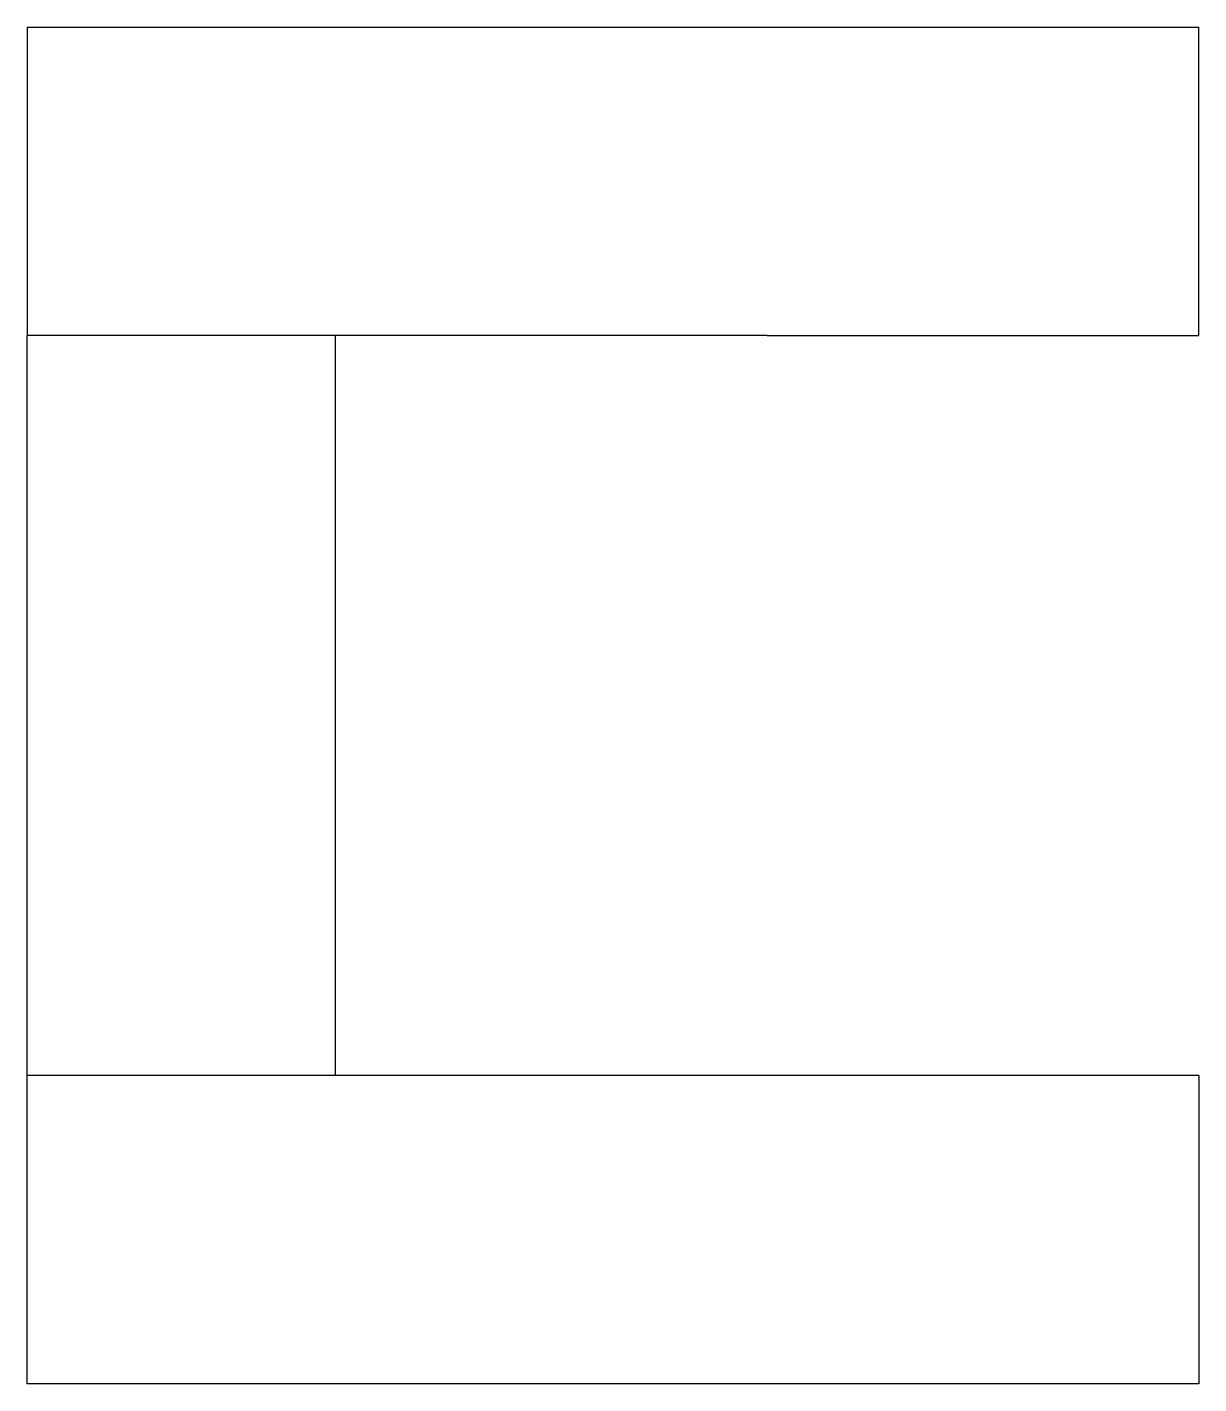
# Model space of a CAD drawing. Header units: metres. Extents: x 0 to 19, y -11 to 11.
import ezdxf

# ---------------------------------------------------------------- set-up
doc = ezdxf.new("R2010")
doc.units = ezdxf.units.M

msp = doc.modelspace()

# ---------------------------------------------------------------- linework, layer by layer
for points in [[(0, 11), (0, 10.9), (0, 10.8), (0, 10.7), (0, 10.6), (0, 10.5), (0, 10.4), (0, 10.3), (0, 10.2), (0, 10.1), (0, 10), (0, 9.9), (0, 9.8), (0, 9.7), (0, 9.6), (0, 9.5), (0, 9.4), (0, 9.3), (0, 9.2), (0, 9.1), (0, 9), (0, 8.9), (0, 8.8), (0, 8.7), (0, 8.6), (0, 8.5), (0, 8.4), (0, 8.3), (0, 8.2), (0, 8.1), (0, 8), (0, 7.9), (0, 7.8), (0, 7.7), (0, 7.6), (0, 7.5), (0, 7.4), (0, 7.3), (0, 7.2), (0, 7.1), (0, 7), (0, 6.9), (0, 6.8), (0, 6.7), (0, 6.6), (0, 6.5), (0, 6.4), (0, 6.3), (0, 6.2), (0, 6.1), (0, 6)], [(0, 11), (0.24, 11), (0.48, 11), (0.72, 11), (0.96, 11), (1.2, 11), (1.44, 11), (1.68, 11), (1.92, 11), (2.16, 11), (2.4, 11), (2.64, 11), (2.88, 11), (3.12, 11), (3.36, 11), (3.6, 11), (3.84, 11), (4.08, 11), (4.32, 11), (4.56, 11), (4.8, 11), (5.04, 11), (5.28, 11), (5.52, 11), (5.76, 11), (6, 11), (6.24, 11), (6.48, 11), (6.72, 11), (6.96, 11), (7.2, 11), (7.44, 11), (7.68, 11), (7.92, 11), (8.16, 11), (8.4, 11), (8.64, 11), (8.88, 11), (9.12, 11), (9.36, 11), (9.6, 11), (9.84, 11), (10.08, 11), (10.32, 11), (10.56, 11), (10.8, 11), (11.04, 11), (11.28, 11), (11.52, 11), (11.76, 11), (12, 11)], [(12, 11), (12.219, 11), (12.439, 11), (12.658, 11), (12.877, 11), (13.093, 11), (13.31, 11), (13.527, 11), (13.739, 11), (13.95, 11), (14.161, 11), (14.37, 11), (14.573, 11), (14.776, 11), (14.979, 11), (15.175, 11), (15.367, 11), (15.559, 11), (15.75, 11), (15.929, 11), (16.108, 11), (16.288, 11), (16.458, 11), (16.622, 11), (16.786, 11), (16.95, 11), (17.096, 11), (17.243, 11), (17.389, 11), (17.527, 11), (17.655, 11), (17.782, 11), (17.909, 11), (18.018, 11), (18.125, 11), (18.231, 11), (18.331, 11), (18.415, 11), (18.499, 11), (18.583, 11), (18.651, 11), (18.711, 11), (18.772, 11), (18.83, 11), (18.867, 11), (18.903, 11), (18.94, 11), (18.963, 11), (18.975, 11), (18.988, 11), (19, 11)], [(19, 6), (19, 6.1), (19, 6.2), (19, 6.3), (19, 6.4), (19, 6.5), (19, 6.6), (19, 6.7), (19, 6.8), (19, 6.9), (19, 7), (19, 7.1), (19, 7.2), (19, 7.3), (19, 7.4), (19, 7.5), (19, 7.6), (19, 7.7), (19, 7.8), (19, 7.9), (19, 8), (19, 8.1), (19, 8.2), (19, 8.3), (19, 8.4), (19, 8.5), (19, 8.6), (19, 8.7), (19, 8.8), (19, 8.9), (19, 9), (19, 9.1), (19, 9.2), (19, 9.3), (19, 9.4), (19, 9.5), (19, 9.6), (19, 9.7), (19, 9.8), (19, 9.9), (19, 10), (19, 10.1), (19, 10.2), (19, 10.3), (19, 10.4), (19, 10.5), (19, 10.6), (19, 10.7), (19, 10.8), (19, 10.9), (19, 11)], [(0, -6), (0, -5.76), (0, -5.52), (0, -5.28), (0, -5.04), (0, -4.8), (0, -4.56), (0, -4.32), (0, -4.08), (0, -3.84), (0, -3.6), (0, -3.36), (0, -3.12), (0, -2.88), (0, -2.64), (0, -2.4), (0, -2.16), (0, -1.92), (0, -1.68), (0, -1.44), (0, -1.2), (0, -0.96), (0, -0.72), (0, -0.48), (0, -0.24), (0, 0), (0, 0.24), (0, 0.48), (0, 0.72), (0, 0.96), (0, 1.2), (0, 1.44), (0, 1.68), (0, 1.92), (0, 2.16), (0, 2.4), (0, 2.64), (0, 2.88), (0, 3.12), (0, 3.36), (0, 3.6), (0, 3.84), (0, 4.08), (0, 4.32), (0, 4.56), (0, 4.8), (0, 5.04), (0, 5.28), (0, 5.52), (0, 5.76), (0, 6)], [(12, 6), (11.76, 6), (11.52, 6), (11.28, 6), (11.04, 6), (10.8, 6), (10.56, 6), (10.32, 6), (10.08, 6), (9.84, 6), (9.6, 6), (9.36, 6), (9.12, 6), (8.88, 6), (8.64, 6), (8.4, 6), (8.16, 6), (7.92, 6), (7.68, 6), (7.44, 6), (7.2, 6), (6.96, 6), (6.72, 6), (6.48, 6), (6.24, 6), (6, 6), (5.76, 6), (5.52, 6), (5.28, 6), (5.04, 6), (4.8, 6), (4.56, 6), (4.32, 6), (4.08, 6), (3.84, 6), (3.6, 6), (3.36, 6), (3.12, 6), (2.88, 6), (2.64, 6), (2.4, 6), (2.16, 6), (1.92, 6), (1.68, 6), (1.44, 6), (1.2, 6), (0.96, 6), (0.72, 6), (0.48, 6), (0.24, 6), (0, 6)], [(5, -6), (5, -5.76), (5, -5.52), (5, -5.28), (5, -5.04), (5, -4.8), (5, -4.56), (5, -4.32), (5, -4.08), (5, -3.84), (5, -3.6), (5, -3.36), (5, -3.12), (5, -2.88), (5, -2.64), (5, -2.4), (5, -2.16), (5, -1.92), (5, -1.68), (5, -1.44), (5, -1.2), (5, -0.96), (5, -0.72), (5, -0.48), (5, -0.24), (5, 0), (5, 0.24), (5, 0.48), (5, 0.72), (5, 0.96), (5, 1.2), (5, 1.44), (5, 1.68), (5, 1.92), (5, 2.16), (5, 2.4), (5, 2.64), (5, 2.88), (5, 3.12), (5, 3.36), (5, 3.6), (5, 3.84), (5, 4.08), (5, 4.32), (5, 4.56), (5, 4.8), (5, 5.04), (5, 5.28), (5, 5.52), (5, 5.76), (5, 6)], [(12, 6), (12.219, 6), (12.439, 6), (12.658, 6), (12.877, 6), (13.093, 6), (13.31, 6), (13.527, 6), (13.739, 6), (13.95, 6), (14.161, 6), (14.37, 6), (14.573, 6), (14.776, 6), (14.979, 6), (15.175, 6), (15.367, 6), (15.559, 6), (15.75, 6), (15.929, 6), (16.108, 6), (16.288, 6), (16.458, 6), (16.622, 6), (16.786, 6), (16.95, 6), (17.096, 6), (17.243, 6), (17.389, 6), (17.527, 6), (17.655, 6), (17.782, 6), (17.909, 6), (18.018, 6), (18.125, 6), (18.231, 6), (18.331, 6), (18.415, 6), (18.499, 6), (18.583, 6), (18.651, 6), (18.711, 6), (18.772, 6), (18.83, 6), (18.867, 6), (18.903, 6), (18.94, 6), (18.963, 6), (18.975, 6), (18.988, 6), (19, 6)], [(12, -6), (11.76, -6), (11.52, -6), (11.28, -6), (11.04, -6), (10.8, -6), (10.56, -6), (10.32, -6), (10.08, -6), (9.84, -6), (9.6, -6), (9.36, -6), (9.12, -6), (8.88, -6), (8.64, -6), (8.4, -6), (8.16, -6), (7.92, -6), (7.68, -6), (7.44, -6), (7.2, -6), (6.96, -6), (6.72, -6), (6.48, -6), (6.24, -6), (6, -6), (5.76, -6), (5.52, -6), (5.28, -6), (5.04, -6), (4.8, -6), (4.56, -6), (4.32, -6), (4.08, -6), (3.84, -6), (3.6, -6), (3.36, -6), (3.12, -6), (2.88, -6), (2.64, -6), (2.4, -6), (2.16, -6), (1.92, -6), (1.68, -6), (1.44, -6), (1.2, -6), (0.96, -6), (0.72, -6), (0.48, -6), (0.24, -6), (0, -6)], [(0, -11), (0, -10.9), (0, -10.8), (0, -10.7), (0, -10.6), (0, -10.5), (0, -10.4), (0, -10.3), (0, -10.2), (0, -10.1), (0, -10), (0, -9.9), (0, -9.8), (0, -9.7), (0, -9.6), (0, -9.5), (0, -9.4), (0, -9.3), (0, -9.2), (0, -9.1), (0, -9), (0, -8.9), (0, -8.8), (0, -8.7), (0, -8.6), (0, -8.5), (0, -8.4), (0, -8.3), (0, -8.2), (0, -8.1), (0, -8), (0, -7.9), (0, -7.8), (0, -7.7), (0, -7.6), (0, -7.5), (0, -7.4), (0, -7.3), (0, -7.2), (0, -7.1), (0, -7), (0, -6.9), (0, -6.8), (0, -6.7), (0, -6.6), (0, -6.5), (0, -6.4), (0, -6.3), (0, -6.2), (0, -6.1), (0, -6)], [(19, -6), (18.988, -6), (18.975, -6), (18.963, -6), (18.94, -6), (18.903, -6), (18.867, -6), (18.83, -6), (18.772, -6), (18.711, -6), (18.651, -6), (18.583, -6), (18.499, -6), (18.415, -6), (18.331, -6), (18.231, -6), (18.125, -6), (18.018, -6), (17.909, -6), (17.782, -6), (17.655, -6), (17.527, -6), (17.389, -6), (17.243, -6), (17.096, -6), (16.95, -6), (16.786, -6), (16.622, -6), (16.458, -6), (16.288, -6), (16.108, -6), (15.929, -6), (15.75, -6), (15.559, -6), (15.367, -6), (15.175, -6), (14.979, -6), (14.776, -6), (14.573, -6), (14.37, -6), (14.161, -6), (13.95, -6), (13.739, -6), (13.527, -6), (13.31, -6), (13.093, -6), (12.877, -6), (12.658, -6), (12.439, -6), (12.219, -6), (12, -6)], [(19, -6), (19, -6.1), (19, -6.2), (19, -6.3), (19, -6.4), (19, -6.5), (19, -6.6), (19, -6.7), (19, -6.8), (19, -6.9), (19, -7), (19, -7.1), (19, -7.2), (19, -7.3), (19, -7.4), (19, -7.5), (19, -7.6), (19, -7.7), (19, -7.8), (19, -7.9), (19, -8), (19, -8.1), (19, -8.2), (19, -8.3), (19, -8.4), (19, -8.5), (19, -8.6), (19, -8.7), (19, -8.8), (19, -8.9), (19, -9), (19, -9.1), (19, -9.2), (19, -9.3), (19, -9.4), (19, -9.5), (19, -9.6), (19, -9.7), (19, -9.8), (19, -9.9), (19, -10), (19, -10.1), (19, -10.2), (19, -10.3), (19, -10.4), (19, -10.5), (19, -10.6), (19, -10.7), (19, -10.8), (19, -10.9), (19, -11)], [(12, -11), (11.76, -11), (11.52, -11), (11.28, -11), (11.04, -11), (10.8, -11), (10.56, -11), (10.32, -11), (10.08, -11), (9.84, -11), (9.6, -11), (9.36, -11), (9.12, -11), (8.88, -11), (8.64, -11), (8.4, -11), (8.16, -11), (7.92, -11), (7.68, -11), (7.44, -11), (7.2, -11), (6.96, -11), (6.72, -11), (6.48, -11), (6.24, -11), (6, -11), (5.76, -11), (5.52, -11), (5.28, -11), (5.04, -11), (4.8, -11), (4.56, -11), (4.32, -11), (4.08, -11), (3.84, -11), (3.6, -11), (3.36, -11), (3.12, -11), (2.88, -11), (2.64, -11), (2.4, -11), (2.16, -11), (1.92, -11), (1.68, -11), (1.44, -11), (1.2, -11), (0.96, -11), (0.72, -11), (0.48, -11), (0.24, -11), (0, -11)], [(19, -11), (18.988, -11), (18.975, -11), (18.963, -11), (18.94, -11), (18.903, -11), (18.867, -11), (18.83, -11), (18.772, -11), (18.711, -11), (18.651, -11), (18.583, -11), (18.499, -11), (18.415, -11), (18.331, -11), (18.231, -11), (18.125, -11), (18.018, -11), (17.909, -11), (17.782, -11), (17.655, -11), (17.527, -11), (17.389, -11), (17.243, -11), (17.096, -11), (16.95, -11), (16.786, -11), (16.622, -11), (16.458, -11), (16.288, -11), (16.108, -11), (15.929, -11), (15.75, -11), (15.559, -11), (15.367, -11), (15.175, -11), (14.979, -11), (14.776, -11), (14.573, -11), (14.37, -11), (14.161, -11), (13.95, -11), (13.739, -11), (13.527, -11), (13.31, -11), (13.093, -11), (12.877, -11), (12.658, -11), (12.439, -11), (12.219, -11), (12, -11)]]:
    msp.add_lwpolyline(points)

doc.saveas('drawing.dxf')
